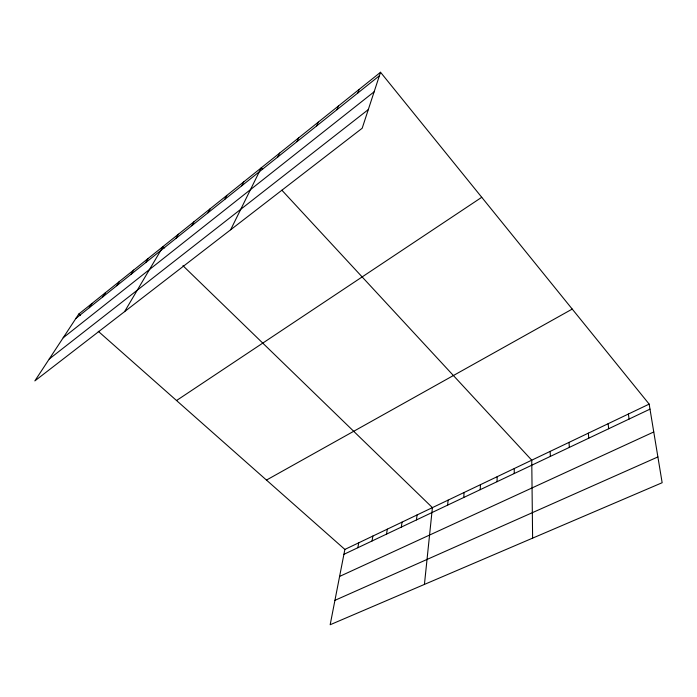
<?xml version="1.0" encoding="UTF-8"?>
<svg xmlns="http://www.w3.org/2000/svg" width="697" height="697" viewBox="0 0 697 697"><rect width="100%" height="100%" fill="white"/><g stroke="black" fill="none" stroke-linecap="round" stroke-linejoin="round"><path stroke-width="1.05" d="M514.22 473.542L514.273 468.532M497.031 481.697L497.179 476.696M480.207 489.677L480.46 484.676M463.758 497.484L464.097 492.491M447.648 505.125L448.084 500.141M424.429 584.417L432.41 507.625L182.936 265.688M416.457 519.918L417.059 514.952M401.35 527.089L402.021 522.131M386.547 534.102L387.297 529.162M372.05 540.985L372.869 536.054M357.84 547.72L358.728 542.806M649.16 404.112L344.867 549.428L330.169 624.739L662.15 482.725L649.16 404.112L380.536 72.261L78.77 314.059L34.85 380.902L362.187 128.239L380.536 72.261M357.849 92.98L359.155 89.399M336.956 109.682L338.402 106.022M316.682 125.896L318.259 122.167M296.992 141.639L298.699 137.84M277.868 156.93L279.689 153.07M230.637 229.783L261.218 167.872L262.638 169.406M241.737 185.811L243.776 181.847M224.661 199.464L226.786 195.456M208.028 212.759L210.25 208.717M191.832 225.706L194.132 221.62M176.053 238.33L178.432 234.209M124.58 311.646L163.124 246.477L164.64 247.949M145.664 262.621L148.191 258.439M131.036 274.313L133.632 270.105M116.765 285.726L119.414 281.492M102.834 296.861L105.543 292.609M89.233 307.734L92.004 303.465M75.956 318.355L379.386 75.764M63.174 337.792L374.132 91.795M49.226 359.025L368.304 109.586M176.533 400.531L481.74 197.295M266.463 480.076L572.237 309.076M343.917 554.333L649.987 409.139M339.605 576.428L653.76 431.966M334.935 600.335L657.89 456.936M78.77 314.059L80.399 315.506M98.26 331.293L344.867 549.428M281.884 190.211L531.75 460.186L532.613 538.136M628.389 414.027L629.077 419.063M608.124 423.706L608.673 428.742M588.346 433.159L588.756 438.186M569.031 442.377L569.318 447.404M550.168 451.386L550.342 456.413"/></g></svg>
